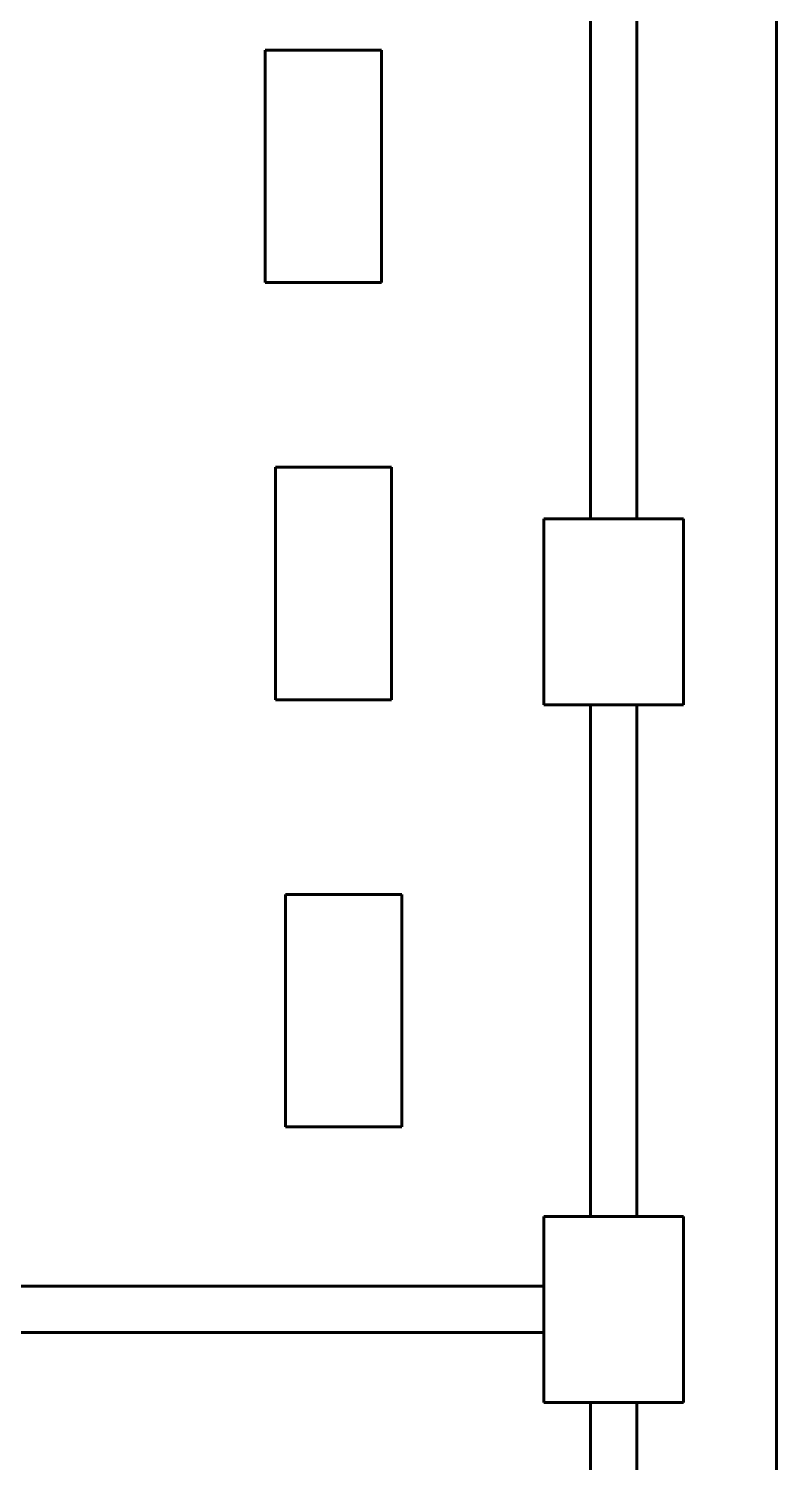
# Model space of a CAD drawing. Extents: x 0 to 297, y 0 to 292.
# Drawn here: x 245.6 to 253.64, y 97.37 to 112.79 of the extents above; entities that cross this region are included whole.
import ezdxf

# ---------------------------------------------------------------- set-up
doc = ezdxf.new("R2010")
doc.units = 0
doc.header["$MEASUREMENT"] = 0
doc.linetypes.add('K5LT_BASIC', pattern=[0])
doc.layers.add('Системный слой', color=7, linetype='Continuous')

# ---------------------------------------------------------------- blocks, each defined once
blk = doc.blocks.new('*U')
at = {"layer": 'Системный слой', "linetype": 'K5LT_BASIC', "lineweight": 60}
for p, q in [((249.395, 112.559), (248.145, 112.559)), ((248.145, 112.559), (248.145, 110.059)), ((249.395, 110.059), (249.395, 112.559)), ((248.145, 110.059), (249.395, 110.059)), ((249.505, 108.074), (248.255, 108.074)), ((248.255, 108.074), (248.255, 105.574)), ((249.505, 105.574), (249.505, 108.074)), ((248.255, 105.574), (249.505, 105.574)), ((249.614, 103.481), (248.364, 103.481)), ((248.364, 103.481), (248.364, 100.981)), ((249.614, 100.981), (249.614, 103.481)), ((248.364, 100.981), (249.614, 100.981)), ((251.142, 100.019), (251.142, 98.019)), ((252.642, 100.019), (251.142, 100.019)), ((252.642, 98.019), (252.642, 100.019)), ((251.142, 98.019), (252.642, 98.019))]:
    blk.add_line(p, q, dxfattribs=at)

msp = doc.modelspace()

# ---------------------------------------------------------------- linework, layer by layer
at = {"layer": 'Системный слой', "linetype": 'K5LT_BASIC', "lineweight": 60}
for p, q in [((253.642, 67.019), (253.642, 175.019)), ((251.642, 107.519), (251.642, 113.019)), ((252.142, 113.019), (252.142, 107.519)), ((251.142, 107.519), (252.642, 107.519)), ((251.142, 107.519), (251.142, 105.519)), ((251.142, 105.519), (251.142, 107.519)), ((251.142, 107.519), (252.642, 107.519)), ((252.642, 107.519), (251.642, 107.519)), ((252.642, 107.519), (252.642, 105.519)), ((252.642, 105.519), (252.642, 107.519)), ((252.642, 106.769), (252.642, 106.019)), ((252.642, 105.519), (251.142, 105.519)), ((251.142, 105.519), (252.642, 105.519)), ((251.642, 100.019), (251.642, 105.519)), ((252.142, 105.519), (252.142, 100.019)), ((251.142, 100.019), (252.642, 100.019)), ((251.142, 100.019), (251.142, 98.019)), ((251.142, 98.019), (251.142, 100.019)), ((251.142, 100.019), (252.642, 100.019)), ((252.642, 100.019), (251.642, 100.019)), ((252.642, 100.019), (252.642, 98.019)), ((252.642, 98.019), (252.642, 100.019)), ((229.893, 99.269), (251.142, 99.269)), ((251.142, 99.269), (231.142, 99.269)), ((251.142, 99.269), (238.142, 99.269)), ((252.642, 99.269), (252.642, 98.519)), ((251.142, 98.769), (231.142, 98.769)), ((238.142, 98.769), (251.142, 98.769)), ((252.642, 98.019), (251.142, 98.019)), ((251.142, 98.019), (252.642, 98.019)), ((251.642, 92.519), (251.642, 98.019)), ((252.142, 98.019), (252.142, 92.519))]:
    msp.add_line(p, q, dxfattribs=at)

# ---------------------------------------------------------------- block references
at = {"layer": 'Системный слой'}
msp.add_blockref('*U', (0, 0), dxfattribs=at)
msp.add_blockref('*U', (0, 0), dxfattribs=at)
msp.add_blockref('*U', (0, 0), dxfattribs=at)
msp.add_blockref('*U', (0, 0), dxfattribs=at)
msp.add_blockref('*U', (0, 0), dxfattribs=at)
msp.add_blockref('*U', (0, 0), dxfattribs=at)
msp.add_blockref('*U', (0, 0), dxfattribs=at)
msp.add_blockref('*U', (0, 0), dxfattribs=at)
msp.add_blockref('*U', (0, 0), dxfattribs=at)
msp.add_blockref('*U', (0, 0), dxfattribs=at)
msp.add_blockref('*U', (0, 0), dxfattribs=at)
msp.add_blockref('*U', (0, 0), dxfattribs=at)
msp.add_blockref('*U', (0, 0), dxfattribs=at)
msp.add_blockref('*U', (0, 0), dxfattribs=at)
msp.add_blockref('*U', (0, 0), dxfattribs=at)
msp.add_blockref('*U', (0, 0), dxfattribs=at)
msp.add_blockref('*U', (0, 0), dxfattribs=at)
msp.add_blockref('*U', (0, 0), dxfattribs=at)
msp.add_blockref('*U', (0, 0), dxfattribs=at)
msp.add_blockref('*U', (0, 0), dxfattribs=at)
msp.add_blockref('*U', (0, 0), dxfattribs=at)
msp.add_blockref('*U', (0, 0), dxfattribs=at)
msp.add_blockref('*U', (0, 0), dxfattribs=at)
msp.add_blockref('*U', (0, 0), dxfattribs=at)
msp.add_blockref('*U', (0, 0), dxfattribs=at)
msp.add_blockref('*U', (0, 0), dxfattribs=at)
msp.add_blockref('*U', (0, 0), dxfattribs=at)
msp.add_blockref('*U', (0, 0), dxfattribs=at)
msp.add_blockref('*U', (0, 0), dxfattribs=at)
msp.add_blockref('*U', (0, 0), dxfattribs=at)
msp.add_blockref('*U', (0, 0), dxfattribs=at)
msp.add_blockref('*U', (0, 0), dxfattribs=at)
msp.add_blockref('*U', (0, 0), dxfattribs=at)
msp.add_blockref('*U', (0, 0), dxfattribs=at)
msp.add_blockref('*U', (0, 0), dxfattribs=at)
msp.add_blockref('*U', (0, 0), dxfattribs=at)
msp.add_blockref('*U', (0, 0), dxfattribs=at)
msp.add_blockref('*U', (0, 0), dxfattribs=at)
msp.add_blockref('*U', (0, 0), dxfattribs=at)
msp.add_blockref('*U', (0, 0), dxfattribs=at)
msp.add_blockref('*U', (0, 0), dxfattribs=at)
msp.add_blockref('*U', (0, 0), dxfattribs=at)
msp.add_blockref('*U', (0, 0), dxfattribs=at)
msp.add_blockref('*U', (0, 0), dxfattribs=at)
msp.add_blockref('*U', (0, 0), dxfattribs=at)
msp.add_blockref('*U', (0, 0), dxfattribs=at)
msp.add_blockref('*U', (0, 0), dxfattribs=at)
msp.add_blockref('*U', (0, 0), dxfattribs=at)
msp.add_blockref('*U', (0, 0), dxfattribs=at)
msp.add_blockref('*U', (0, 0), dxfattribs=at)
msp.add_blockref('*U', (0, 0), dxfattribs=at)
msp.add_blockref('*U', (0, 0), dxfattribs=at)
msp.add_blockref('*U', (0, 0), dxfattribs=at)
msp.add_blockref('*U', (0, 0), dxfattribs=at)
msp.add_blockref('*U', (0, 0), dxfattribs=at)
msp.add_blockref('*U', (0, 0), dxfattribs=at)
msp.add_blockref('*U', (0, 0), dxfattribs=at)
msp.add_blockref('*U', (0, 0), dxfattribs=at)
msp.add_blockref('*U', (0, 0), dxfattribs=at)
msp.add_blockref('*U', (0, 0), dxfattribs=at)
msp.add_blockref('*U', (0, 0), dxfattribs=at)
msp.add_blockref('*U', (0, 0), dxfattribs=at)
msp.add_blockref('*U', (0, 0), dxfattribs=at)
msp.add_blockref('*U', (0, 0), dxfattribs=at)
msp.add_blockref('*U', (0, 0), dxfattribs=at)
msp.add_blockref('*U', (0, 0), dxfattribs=at)
msp.add_blockref('*U', (0, 0), dxfattribs=at)
msp.add_blockref('*U', (0, 0), dxfattribs=at)
msp.add_blockref('*U', (0, 0), dxfattribs=at)
msp.add_blockref('*U', (0, 0), dxfattribs=at)
msp.add_blockref('*U', (0, 0), dxfattribs=at)
msp.add_blockref('*U', (0, 0), dxfattribs=at)
msp.add_blockref('*U', (0, 0), dxfattribs=at)
msp.add_blockref('*U', (0, 0), dxfattribs=at)
msp.add_blockref('*U', (0, 0), dxfattribs=at)
msp.add_blockref('*U', (0, 0), dxfattribs=at)
msp.add_blockref('*U', (0, 0), dxfattribs=at)
msp.add_blockref('*U', (0, 0), dxfattribs=at)
msp.add_blockref('*U', (0, 0), dxfattribs=at)
msp.add_blockref('*U', (0, 0), dxfattribs=at)
msp.add_blockref('*U', (0, 0), dxfattribs=at)
msp.add_blockref('*U', (0, 0), dxfattribs=at)
msp.add_blockref('*U', (0, 0), dxfattribs=at)
msp.add_blockref('*U', (0, 0), dxfattribs=at)
msp.add_blockref('*U', (0, 0), dxfattribs=at)
msp.add_blockref('*U', (0, 0), dxfattribs=at)
msp.add_blockref('*U', (0, 0), dxfattribs=at)
msp.add_blockref('*U', (0, 0), dxfattribs=at)
msp.add_blockref('*U', (0, 0), dxfattribs=at)
msp.add_blockref('*U', (0, 0), dxfattribs=at)
msp.add_blockref('*U', (0, 0), dxfattribs=at)
msp.add_blockref('*U', (0, 0), dxfattribs=at)
msp.add_blockref('*U', (0, 0), dxfattribs=at)
msp.add_blockref('*U', (0, 0), dxfattribs=at)
msp.add_blockref('*U', (0, 0), dxfattribs=at)
msp.add_blockref('*U', (0, 0), dxfattribs=at)
msp.add_blockref('*U', (0, 0), dxfattribs=at)
msp.add_blockref('*U', (0, 0), dxfattribs=at)
msp.add_blockref('*U', (0, 0), dxfattribs=at)
msp.add_blockref('*U', (0, 0), dxfattribs=at)
msp.add_blockref('*U', (0, 0), dxfattribs=at)
msp.add_blockref('*U', (0, 0), dxfattribs=at)
msp.add_blockref('*U', (0, 0), dxfattribs=at)
msp.add_blockref('*U', (0, 0), dxfattribs=at)
msp.add_blockref('*U', (0, 0), dxfattribs=at)
msp.add_blockref('*U', (0, 0), dxfattribs=at)
msp.add_blockref('*U', (0, 0), dxfattribs=at)
msp.add_blockref('*U', (0, 0), dxfattribs=at)
msp.add_blockref('*U', (0, 0), dxfattribs=at)
msp.add_blockref('*U', (0, 0), dxfattribs=at)
msp.add_blockref('*U', (0, 0), dxfattribs=at)
msp.add_blockref('*U', (0, 0), dxfattribs=at)
msp.add_blockref('*U', (0, 0), dxfattribs=at)
msp.add_blockref('*U', (0, 0), dxfattribs=at)
msp.add_blockref('*U', (0, 0), dxfattribs=at)
msp.add_blockref('*U', (0, 0), dxfattribs=at)
msp.add_blockref('*U', (0, 0), dxfattribs=at)
msp.add_blockref('*U', (0, 0), dxfattribs=at)
msp.add_blockref('*U', (0, 0), dxfattribs=at)
msp.add_blockref('*U', (0, 0), dxfattribs=at)
msp.add_blockref('*U', (0, 0), dxfattribs=at)
msp.add_blockref('*U', (0, 0), dxfattribs=at)
msp.add_blockref('*U', (0, 0), dxfattribs=at)
msp.add_blockref('*U', (0, 0), dxfattribs=at)
msp.add_blockref('*U', (0, 0), dxfattribs=at)
msp.add_blockref('*U', (0, 0), dxfattribs=at)
msp.add_blockref('*U', (0, 0), dxfattribs=at)
msp.add_blockref('*U', (0, 0), dxfattribs=at)
msp.add_blockref('*U', (0, 0), dxfattribs=at)
msp.add_blockref('*U', (0, 0), dxfattribs=at)
msp.add_blockref('*U', (0, 0), dxfattribs=at)
msp.add_blockref('*U', (0, 0), dxfattribs=at)
msp.add_blockref('*U', (0, 0), dxfattribs=at)
msp.add_blockref('*U', (0, 0), dxfattribs=at)
msp.add_blockref('*U', (0, 0), dxfattribs=at)
msp.add_blockref('*U', (0, 0), dxfattribs=at)
msp.add_blockref('*U', (0, 0), dxfattribs=at)
msp.add_blockref('*U', (0, 0), dxfattribs=at)
msp.add_blockref('*U', (0, 0), dxfattribs=at)
msp.add_blockref('*U', (0, 0), dxfattribs=at)
msp.add_blockref('*U', (0, 0), dxfattribs=at)
msp.add_blockref('*U', (0, 0), dxfattribs=at)
msp.add_blockref('*U', (0, 0), dxfattribs=at)
msp.add_blockref('*U', (0, 0), dxfattribs=at)
msp.add_blockref('*U', (0, 0), dxfattribs=at)
msp.add_blockref('*U', (0, 0), dxfattribs=at)
msp.add_blockref('*U', (0, 0), dxfattribs=at)
msp.add_blockref('*U', (0, 0), dxfattribs=at)
msp.add_blockref('*U', (0, 0), dxfattribs=at)
msp.add_blockref('*U', (0, 0), dxfattribs=at)
msp.add_blockref('*U', (0, 0), dxfattribs=at)
msp.add_blockref('*U', (0, 0), dxfattribs=at)
msp.add_blockref('*U', (0, 0), dxfattribs=at)
msp.add_blockref('*U', (0, 0), dxfattribs=at)
msp.add_blockref('*U', (0, 0), dxfattribs=at)
msp.add_blockref('*U', (0, 0), dxfattribs=at)
msp.add_blockref('*U', (0, 0), dxfattribs=at)
msp.add_blockref('*U', (0, 0), dxfattribs=at)
msp.add_blockref('*U', (0, 0), dxfattribs=at)
msp.add_blockref('*U', (0, 0), dxfattribs=at)
msp.add_blockref('*U', (0, 0), dxfattribs=at)
msp.add_blockref('*U', (0, 0), dxfattribs=at)
msp.add_blockref('*U', (0, 0), dxfattribs=at)
msp.add_blockref('*U', (0, 0), dxfattribs=at)
msp.add_blockref('*U', (0, 0), dxfattribs=at)
msp.add_blockref('*U', (0, 0), dxfattribs=at)
msp.add_blockref('*U', (0, 0), dxfattribs=at)
msp.add_blockref('*U', (0, 0), dxfattribs=at)
msp.add_blockref('*U', (0, 0), dxfattribs=at)
msp.add_blockref('*U', (0, 0), dxfattribs=at)
msp.add_blockref('*U', (0, 0), dxfattribs=at)
msp.add_blockref('*U', (0, 0), dxfattribs=at)
msp.add_blockref('*U', (0, 0), dxfattribs=at)
msp.add_blockref('*U', (0, 0), dxfattribs=at)
msp.add_blockref('*U', (0, 0), dxfattribs=at)
msp.add_blockref('*U', (0, 0), dxfattribs=at)
msp.add_blockref('*U', (0, 0), dxfattribs=at)
msp.add_blockref('*U', (0, 0), dxfattribs=at)
msp.add_blockref('*U', (0, 0), dxfattribs=at)
msp.add_blockref('*U', (0, 0), dxfattribs=at)
msp.add_blockref('*U', (0, 0), dxfattribs=at)
msp.add_blockref('*U', (0, 0), dxfattribs=at)
msp.add_blockref('*U', (0, 0), dxfattribs=at)
msp.add_blockref('*U', (0, 0), dxfattribs=at)
msp.add_blockref('*U', (0, 0), dxfattribs=at)
msp.add_blockref('*U', (0, 0), dxfattribs=at)
msp.add_blockref('*U', (0, 0), dxfattribs=at)
msp.add_blockref('*U', (0, 0), dxfattribs=at)
msp.add_blockref('*U', (0, 0), dxfattribs=at)
msp.add_blockref('*U', (0, 0), dxfattribs=at)
msp.add_blockref('*U', (0, 0), dxfattribs=at)
msp.add_blockref('*U', (0, 0), dxfattribs=at)
msp.add_blockref('*U', (0, 0), dxfattribs=at)
msp.add_blockref('*U', (0, 0), dxfattribs=at)
msp.add_blockref('*U', (0, 0), dxfattribs=at)
msp.add_blockref('*U', (0, 0), dxfattribs=at)
msp.add_blockref('*U', (0, 0), dxfattribs=at)
msp.add_blockref('*U', (0, 0), dxfattribs=at)
msp.add_blockref('*U', (0, 0), dxfattribs=at)
msp.add_blockref('*U', (0, 0), dxfattribs=at)
msp.add_blockref('*U', (0, 0), dxfattribs=at)
msp.add_blockref('*U', (0, 0), dxfattribs=at)
msp.add_blockref('*U', (0, 0), dxfattribs=at)
msp.add_blockref('*U', (0, 0), dxfattribs=at)
msp.add_blockref('*U', (0, 0), dxfattribs=at)
msp.add_blockref('*U', (0, 0), dxfattribs=at)
msp.add_blockref('*U', (0, 0), dxfattribs=at)
msp.add_blockref('*U', (0, 0), dxfattribs=at)
msp.add_blockref('*U', (0, 0), dxfattribs=at)
msp.add_blockref('*U', (0, 0), dxfattribs=at)
msp.add_blockref('*U', (0, 0), dxfattribs=at)
msp.add_blockref('*U', (0, 0), dxfattribs=at)
msp.add_blockref('*U', (0, 0), dxfattribs=at)
msp.add_blockref('*U', (0, 0), dxfattribs=at)
msp.add_blockref('*U', (0, 0), dxfattribs=at)
msp.add_blockref('*U', (0, 0), dxfattribs=at)
msp.add_blockref('*U', (0, 0), dxfattribs=at)
msp.add_blockref('*U', (0, 0), dxfattribs=at)
msp.add_blockref('*U', (0, 0), dxfattribs=at)
msp.add_blockref('*U', (0, 0), dxfattribs=at)
msp.add_blockref('*U', (0, 0), dxfattribs=at)
msp.add_blockref('*U', (0, 0), dxfattribs=at)
msp.add_blockref('*U', (0, 0), dxfattribs=at)
msp.add_blockref('*U', (0, 0), dxfattribs=at)
msp.add_blockref('*U', (0, 0), dxfattribs=at)
msp.add_blockref('*U', (0, 0), dxfattribs=at)
msp.add_blockref('*U', (0, 0), dxfattribs=at)
msp.add_blockref('*U', (0, 0), dxfattribs=at)
msp.add_blockref('*U', (0, 0), dxfattribs=at)
msp.add_blockref('*U', (0, 0), dxfattribs=at)
msp.add_blockref('*U', (0, 0), dxfattribs=at)
msp.add_blockref('*U', (0, 0), dxfattribs=at)
msp.add_blockref('*U', (0, 0), dxfattribs=at)
msp.add_blockref('*U', (0, 0), dxfattribs=at)
msp.add_blockref('*U', (0, 0), dxfattribs=at)
msp.add_blockref('*U', (0, 0), dxfattribs=at)
msp.add_blockref('*U', (0, 0), dxfattribs=at)
msp.add_blockref('*U', (0, 0), dxfattribs=at)
msp.add_blockref('*U', (0, 0), dxfattribs=at)
msp.add_blockref('*U', (0, 0), dxfattribs=at)
msp.add_blockref('*U', (0, 0), dxfattribs=at)
msp.add_blockref('*U', (0, 0), dxfattribs=at)
msp.add_blockref('*U', (0, 0), dxfattribs=at)
msp.add_blockref('*U', (0, 0), dxfattribs=at)
msp.add_blockref('*U', (0, 0), dxfattribs=at)
msp.add_blockref('*U', (0, 0), dxfattribs=at)
msp.add_blockref('*U', (0, 0), dxfattribs=at)
msp.add_blockref('*U', (0, 0), dxfattribs=at)
msp.add_blockref('*U', (0, 0), dxfattribs=at)
msp.add_blockref('*U', (0, 0), dxfattribs=at)
msp.add_blockref('*U', (0, 0), dxfattribs=at)
msp.add_blockref('*U', (0, 0), dxfattribs=at)
msp.add_blockref('*U', (0, 0), dxfattribs=at)
msp.add_blockref('*U', (0, 0), dxfattribs=at)
msp.add_blockref('*U', (0, 0), dxfattribs=at)
msp.add_blockref('*U', (0, 0), dxfattribs=at)
msp.add_blockref('*U', (0, 0), dxfattribs=at)
msp.add_blockref('*U', (0, 0), dxfattribs=at)
msp.add_blockref('*U', (0, 0), dxfattribs=at)
msp.add_blockref('*U', (0, 0), dxfattribs=at)
msp.add_blockref('*U', (0, 0), dxfattribs=at)
msp.add_blockref('*U', (0, 0), dxfattribs=at)
msp.add_blockref('*U', (0, 0), dxfattribs=at)
msp.add_blockref('*U', (0, 0), dxfattribs=at)
msp.add_blockref('*U', (0, 0), dxfattribs=at)
msp.add_blockref('*U', (0, 0), dxfattribs=at)
msp.add_blockref('*U', (0, 0), dxfattribs=at)
msp.add_blockref('*U', (0, 0), dxfattribs=at)
msp.add_blockref('*U', (0, 0), dxfattribs=at)
msp.add_blockref('*U', (0, 0), dxfattribs=at)
msp.add_blockref('*U', (0, 0), dxfattribs=at)
msp.add_blockref('*U', (0, 0), dxfattribs=at)
msp.add_blockref('*U', (0, 0), dxfattribs=at)
msp.add_blockref('*U', (0, 0), dxfattribs=at)
msp.add_blockref('*U', (0, 0), dxfattribs=at)
msp.add_blockref('*U', (0, 0), dxfattribs=at)
msp.add_blockref('*U', (0, 0), dxfattribs=at)
msp.add_blockref('*U', (0, 0), dxfattribs=at)
msp.add_blockref('*U', (0, 0), dxfattribs=at)
msp.add_blockref('*U', (0, 0), dxfattribs=at)
msp.add_blockref('*U', (0, 0), dxfattribs=at)
msp.add_blockref('*U', (0, 0), dxfattribs=at)
msp.add_blockref('*U', (0, 0), dxfattribs=at)
msp.add_blockref('*U', (0, 0), dxfattribs=at)
msp.add_blockref('*U', (0, 0), dxfattribs=at)
msp.add_blockref('*U', (0, 0), dxfattribs=at)
msp.add_blockref('*U', (0, 0), dxfattribs=at)
msp.add_blockref('*U', (0, 0), dxfattribs=at)
msp.add_blockref('*U', (0, 0), dxfattribs=at)
msp.add_blockref('*U', (0, 0), dxfattribs=at)
msp.add_blockref('*U', (0, 0), dxfattribs=at)
msp.add_blockref('*U', (0, 0), dxfattribs=at)
msp.add_blockref('*U', (0, 0), dxfattribs=at)
msp.add_blockref('*U', (0, 0), dxfattribs=at)
msp.add_blockref('*U', (0, 0), dxfattribs=at)
msp.add_blockref('*U', (0, 0), dxfattribs=at)
msp.add_blockref('*U', (0, 0), dxfattribs=at)
msp.add_blockref('*U', (0, 0), dxfattribs=at)
msp.add_blockref('*U', (0, 0), dxfattribs=at)
msp.add_blockref('*U', (0, 0), dxfattribs=at)
msp.add_blockref('*U', (0, 0), dxfattribs=at)
msp.add_blockref('*U', (0, 0), dxfattribs=at)
msp.add_blockref('*U', (0, 0), dxfattribs=at)
msp.add_blockref('*U', (0, 0), dxfattribs=at)
msp.add_blockref('*U', (0, 0), dxfattribs=at)
msp.add_blockref('*U', (0, 0), dxfattribs=at)
msp.add_blockref('*U', (0, 0), dxfattribs=at)
msp.add_blockref('*U', (0, 0), dxfattribs=at)
msp.add_blockref('*U', (0, 0), dxfattribs=at)
msp.add_blockref('*U', (0, 0), dxfattribs=at)
msp.add_blockref('*U', (0, 0), dxfattribs=at)
msp.add_blockref('*U', (0, 0), dxfattribs=at)
msp.add_blockref('*U', (0, 0), dxfattribs=at)
msp.add_blockref('*U', (0, 0), dxfattribs=at)
msp.add_blockref('*U', (0, 0), dxfattribs=at)
msp.add_blockref('*U', (0, 0), dxfattribs=at)
msp.add_blockref('*U', (0, 0), dxfattribs=at)
msp.add_blockref('*U', (0, 0), dxfattribs=at)
msp.add_blockref('*U', (0, 0), dxfattribs=at)
msp.add_blockref('*U', (0, 0), dxfattribs=at)
msp.add_blockref('*U', (0, 0), dxfattribs=at)
msp.add_blockref('*U', (0, 0), dxfattribs=at)
msp.add_blockref('*U', (0, 0), dxfattribs=at)
msp.add_blockref('*U', (0, 0), dxfattribs=at)
msp.add_blockref('*U', (0, 0), dxfattribs=at)
msp.add_blockref('*U', (0, 0), dxfattribs=at)
msp.add_blockref('*U', (0, 0), dxfattribs=at)
msp.add_blockref('*U', (0, 0), dxfattribs=at)
msp.add_blockref('*U', (0, 0), dxfattribs=at)
msp.add_blockref('*U', (0, 0), dxfattribs=at)
msp.add_blockref('*U', (0, 0), dxfattribs=at)
msp.add_blockref('*U', (0, 0), dxfattribs=at)
msp.add_blockref('*U', (0, 0), dxfattribs=at)
msp.add_blockref('*U', (0, 0), dxfattribs=at)
msp.add_blockref('*U', (0, 0), dxfattribs=at)
msp.add_blockref('*U', (0, 0), dxfattribs=at)
msp.add_blockref('*U', (0, 0), dxfattribs=at)
msp.add_blockref('*U', (0, 0), dxfattribs=at)
msp.add_blockref('*U', (0, 0), dxfattribs=at)
msp.add_blockref('*U', (0, 0), dxfattribs=at)
msp.add_blockref('*U', (0, 0), dxfattribs=at)
msp.add_blockref('*U', (0, 0), dxfattribs=at)
msp.add_blockref('*U', (0, 0), dxfattribs=at)
msp.add_blockref('*U', (0, 0), dxfattribs=at)
msp.add_blockref('*U', (0, 0), dxfattribs=at)
msp.add_blockref('*U', (0, 0), dxfattribs=at)
msp.add_blockref('*U', (0, 0), dxfattribs=at)
msp.add_blockref('*U', (0, 0), dxfattribs=at)
msp.add_blockref('*U', (0, 0), dxfattribs=at)
msp.add_blockref('*U', (0, 0), dxfattribs=at)
msp.add_blockref('*U', (0, 0), dxfattribs=at)
msp.add_blockref('*U', (0, 0), dxfattribs=at)
msp.add_blockref('*U', (0, 0), dxfattribs=at)
msp.add_blockref('*U', (0, 0), dxfattribs=at)
msp.add_blockref('*U', (0, 0), dxfattribs=at)
msp.add_blockref('*U', (0, 0), dxfattribs=at)
msp.add_blockref('*U', (0, 0), dxfattribs=at)
msp.add_blockref('*U', (0, 0), dxfattribs=at)
msp.add_blockref('*U', (0, 0), dxfattribs=at)
msp.add_blockref('*U', (0, 0), dxfattribs=at)
msp.add_blockref('*U', (0, 0), dxfattribs=at)
msp.add_blockref('*U', (0, 0), dxfattribs=at)
msp.add_blockref('*U', (0, 0), dxfattribs=at)
msp.add_blockref('*U', (0, 0), dxfattribs=at)

doc.saveas('drawing.dxf')
